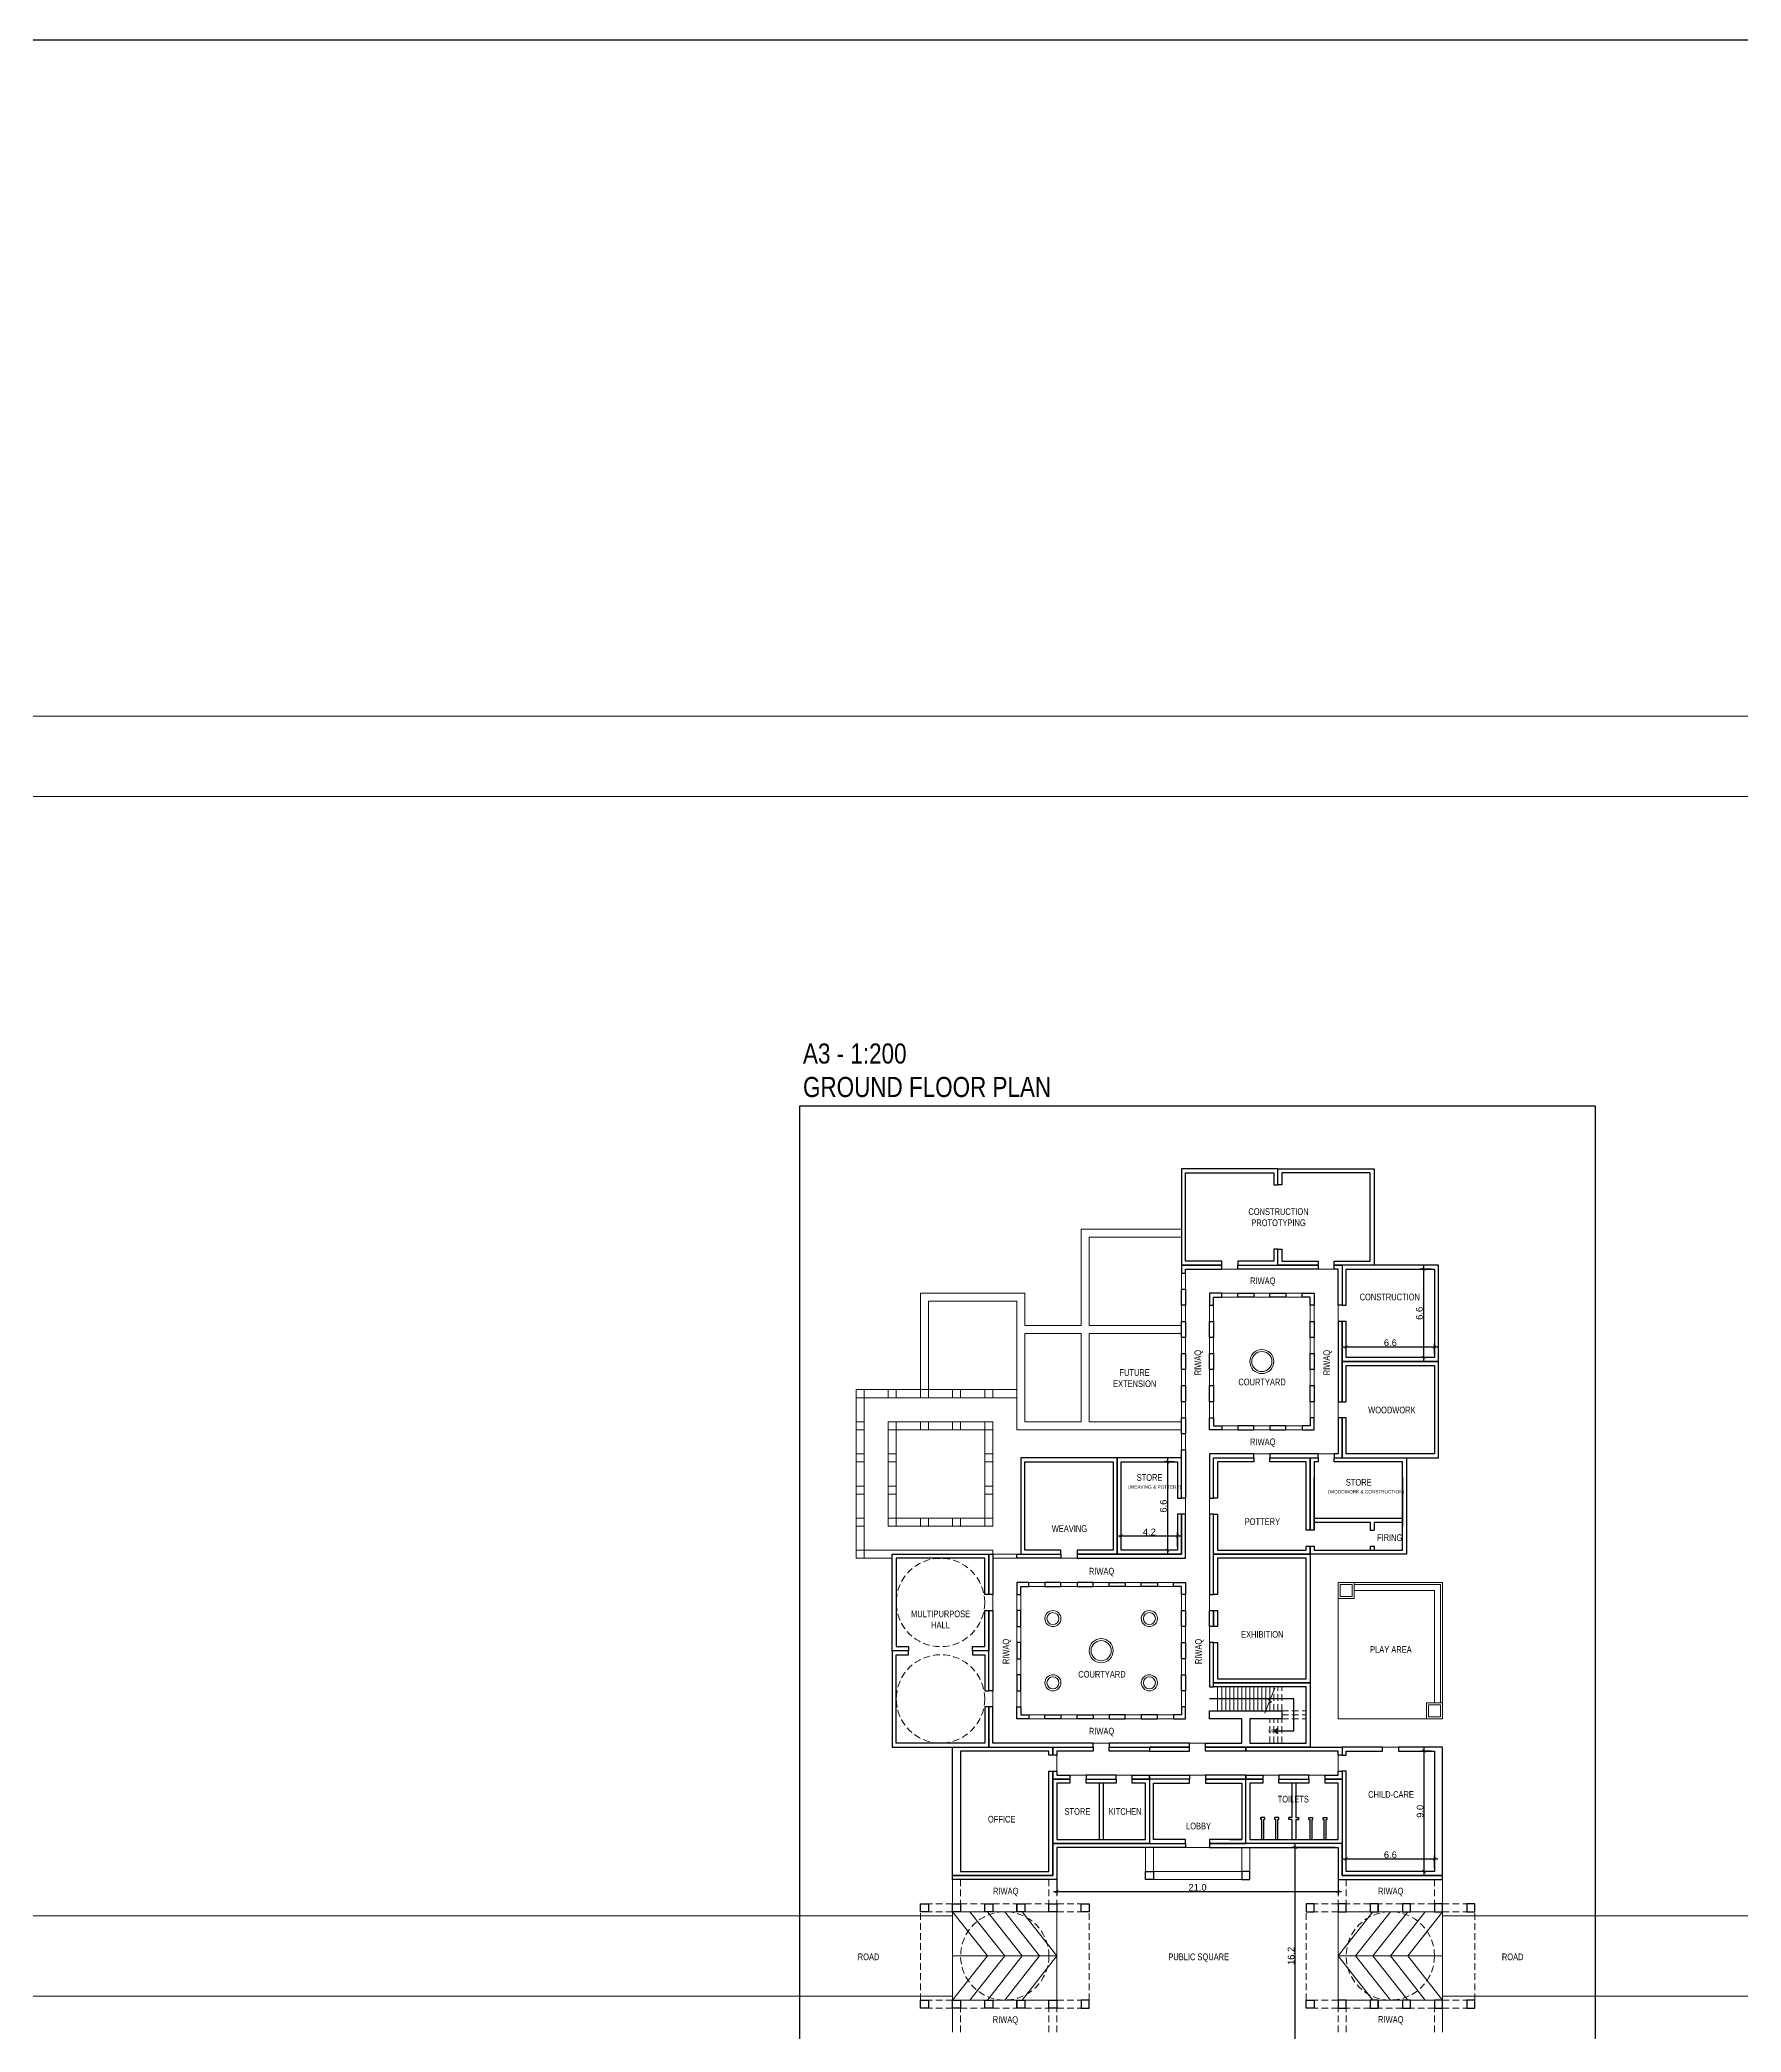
# Model space of a CAD drawing. Header units: millimetres. Extents: x 19 to 502, y 22 to 319.
# Drawn here: x 145.7 to 272.7, y 169.8 to 318.6 of the extents above; entities that cross this region are included whole.
import ezdxf

# ---------------------------------------------------------------- set-up
doc = ezdxf.new("R2010")
doc.units = ezdxf.units.MM
doc.linetypes.add('HIDDEN', pattern=[0.375, 0.25, -0.125])
for name, color, linetype, lineweight in [('Above', 31, 'Continuous', 15), ('Elevation 1', 41, 'Continuous', 15), ('Elevation 2', 45, 'Continuous', 9), ('Future expansion', 63, 'Continuous', 9), ('Road', 252, 'Continuous', 13), ('Wall', 42, 'Continuous', 30)]:
    doc.layers.add(name, color=color, linetype=linetype, lineweight=lineweight)
doc.layers.add('Dimension', color=133, linetype='Continuous')
doc.layers.add('Text', color=254, linetype='Continuous')
doc.styles.add('1', font='arial.ttf')
doc.styles.add('THAI', font='', dxfattribs={"width": 0.8})
doc.styles.get('THAI').set_extended_font_data('VNI-Avo')
doc.dimstyles.new('A3-100', dxfattribs={"dimtxt": 0.5, "dimasz": 0.25, "dimexe": 0.25, "dimexo": 0.25, "dimgap": 0.05, "dimtad": 1, "dimdec": 1, "dimzin": 0, "dimdsep": 46, "dimtxsty": '1', "dimblk": 'ARCHTICK', "dimcen": 0.1, "dimdle": 0.25, "dimclrd": 256, "dimclre": 256, "dimclrt": 256, "dimadec": 0, "dimazin": 0, "dimtfac": 1, "dimtdec": 1, "dimtofl": 0, "dimtmove": 0, "dimatfit": 3, "dimldrblk": 'ARCHTICK', "dimfxl": 1, "dimtfillclr": 256, "dimtolj": 1, "dimtzin": 0, "dimarcsym": 0})
doc.dimstyles.new('A3-200', dxfattribs={"dimtxt": 1, "dimasz": 0.5, "dimexe": 0.5, "dimexo": 0.5, "dimgap": 0.1, "dimtad": 2, "dimdec": 1, "dimzin": 0, "dimdsep": 46, "dimtxsty": '1', "dimblk": 'ARCHTICK', "dimcen": 0.1, "dimdle": 0.5, "dimclrd": 256, "dimclre": 256, "dimclrt": 256, "dimadec": 0, "dimazin": 0, "dimtfac": 1, "dimtdec": 1, "dimtofl": 0, "dimtmove": 0, "dimatfit": 3, "dimldrblk": 'ARCHTICK', "dimfxl": 1, "dimtfillclr": 256, "dimtolj": 1, "dimtzin": 0, "dimarcsym": 0})

# ---------------------------------------------------------------- blocks, each defined once
blk = doc.blocks.new('_ArchTick')
at = {"color": 0, "linetype": 'ByBlock', "const_width": 0.15}
blk.add_lwpolyline([(-0.5, -0.5), (0.5, 0.5)], dxfattribs=at)
blk = doc.blocks.new('*D49')
at = {"layer": 'Defpoints', "color": 0, "transparency": 16777216}
for p in [(249.82, 220.96), (243.22, 220.17), (249.82, 220.17)]:
    blk.add_point(p, dxfattribs=at)
at = {"layer": 'Dimension', "lineweight": -2, "transparency": 16777216}
for p, q in [((242.97, 220.96), (250.07, 220.96)), ((243.22, 220.42), (243.22, 221.21)), ((249.82, 220.42), (249.82, 221.21))]:
    blk.add_line(p, q, dxfattribs=at)
at = {"layer": 'Dimension', "lineweight": -2, "transparency": 16777216, "xscale": 0.25, "yscale": 0.25, "zscale": 0.25, "rotation": 180}
blk.add_blockref('_ArchTick', (243.22, 220.96), dxfattribs=at)
at = {"layer": 'Dimension', "lineweight": -2, "transparency": 16777216, "xscale": 0.25, "yscale": 0.25, "zscale": 0.25}
blk.add_blockref('_ArchTick', (249.82, 220.96), dxfattribs=at)
at = {"layer": 'Dimension', "transparency": 16777216, "insert": (246.52, 221.27), "char_height": 0.5, "attachment_point": 5, "style": '1'}
blk.add_mtext('\\A1;6.6', dxfattribs=at)
blk = doc.blocks.new('*D50')
at = {"layer": 'Defpoints', "color": 0, "transparency": 16777216}
for p in [(249.82, 226.77), (249, 220.17), (249.82, 220.17)]:
    blk.add_point(p, dxfattribs=at)
at = {"layer": 'Dimension', "lineweight": -2, "transparency": 16777216}
for p, q in [((249.57, 226.77), (248.75, 226.77)), ((249, 227.02), (249, 219.92)), ((249.57, 220.17), (248.75, 220.17))]:
    blk.add_line(p, q, dxfattribs=at)
at = {"layer": 'Dimension', "lineweight": -2, "transparency": 16777216, "xscale": 0.25, "yscale": 0.25, "zscale": 0.25}
for p, rotation in [((249, 226.77), 90), ((249, 220.17), 270)]:
    blk.add_blockref('_ArchTick', p, dxfattribs=dict(at, rotation=rotation))
at = {"layer": 'Dimension', "transparency": 16777216, "insert": (248.69, 223.47), "char_height": 0.5, "attachment_point": 5, "rotation": 90, "style": '1'}
blk.add_mtext('\\A1;6.6', dxfattribs=at)
blk = doc.blocks.new('*D156')
at = {"layer": 'Defpoints', "color": 0, "transparency": 16777216}
for p in [(243.22, 181.77), (249.82, 182.72), (249.82, 181.77)]:
    blk.add_point(p, dxfattribs=at)
at = {"layer": 'Dimension', "lineweight": -2, "transparency": 16777216}
for p, q in [((242.97, 182.72), (250.07, 182.72)), ((243.22, 182.02), (243.22, 182.97)), ((249.82, 182.02), (249.82, 182.97))]:
    blk.add_line(p, q, dxfattribs=at)
at = {"layer": 'Dimension', "lineweight": -2, "transparency": 16777216, "xscale": 0.25, "yscale": 0.25, "zscale": 0.25, "rotation": 180}
blk.add_blockref('_ArchTick', (243.22, 182.72), dxfattribs=at)
at = {"layer": 'Dimension', "lineweight": -2, "transparency": 16777216, "xscale": 0.25, "yscale": 0.25, "zscale": 0.25}
blk.add_blockref('_ArchTick', (249.82, 182.72), dxfattribs=at)
at = {"layer": 'Dimension', "transparency": 16777216, "insert": (246.52, 183.02), "char_height": 0.5, "attachment_point": 5, "style": '1'}
blk.add_mtext('\\A1;6.6', dxfattribs=at)
blk = doc.blocks.new('*D157')
at = {"layer": 'Defpoints', "color": 0, "transparency": 16777216}
for p in [(249.05, 190.77), (249.82, 190.77), (249.82, 181.77)]:
    blk.add_point(p, dxfattribs=at)
at = {"layer": 'Dimension', "lineweight": -2, "transparency": 16777216}
for p, q in [((249.57, 190.77), (248.8, 190.77)), ((249.05, 181.52), (249.05, 191.02)), ((249.57, 181.77), (248.8, 181.77))]:
    blk.add_line(p, q, dxfattribs=at)
at = {"layer": 'Dimension', "lineweight": -2, "transparency": 16777216, "xscale": 0.25, "yscale": 0.25, "zscale": 0.25}
for p, rotation in [((249.05, 190.77), 90), ((249.05, 181.77), 270)]:
    blk.add_blockref('_ArchTick', p, dxfattribs=dict(at, rotation=rotation))
at = {"layer": 'Dimension', "transparency": 16777216, "insert": (248.75, 186.27), "char_height": 0.5, "attachment_point": 5, "rotation": 90, "style": '1'}
blk.add_mtext('\\A1;9.0', dxfattribs=at)
blk = doc.blocks.new('*D158')
at = {"layer": 'Defpoints', "color": 0, "transparency": 16777216}
for p in [(230.62, 212.37), (229.87, 205.77), (230.62, 205.77)]:
    blk.add_point(p, dxfattribs=at)
at = {"layer": 'Dimension', "lineweight": -2, "transparency": 16777216}
for p, q in [((230.37, 212.37), (229.62, 212.37)), ((229.87, 212.62), (229.87, 205.52)), ((230.37, 205.77), (229.62, 205.77))]:
    blk.add_line(p, q, dxfattribs=at)
at = {"layer": 'Dimension', "lineweight": -2, "transparency": 16777216, "xscale": 0.25, "yscale": 0.25, "zscale": 0.25}
for p, rotation in [((229.87, 212.37), 90), ((229.87, 205.77), 270)]:
    blk.add_blockref('_ArchTick', p, dxfattribs=dict(at, rotation=rotation))
at = {"layer": 'Dimension', "transparency": 16777216, "insert": (229.57, 209.07), "char_height": 0.5, "attachment_point": 5, "rotation": 90, "style": '1'}
blk.add_mtext('\\A1;6.6', dxfattribs=at)
blk = doc.blocks.new('*D159')
at = {"layer": 'Defpoints', "color": 0, "transparency": 16777216}
for p in [(226.42, 205.77), (230.62, 206.84), (230.62, 205.77)]:
    blk.add_point(p, dxfattribs=at)
at = {"layer": 'Dimension', "lineweight": -2, "transparency": 16777216}
for p, q in [((226.42, 206.02), (226.42, 207.09)), ((230.62, 206.02), (230.62, 207.09)), ((226.17, 206.84), (230.87, 206.84))]:
    blk.add_line(p, q, dxfattribs=at)
at = {"layer": 'Dimension', "lineweight": -2, "transparency": 16777216, "xscale": 0.25, "yscale": 0.25, "zscale": 0.25, "rotation": 180}
blk.add_blockref('_ArchTick', (226.42, 206.84), dxfattribs=at)
at = {"layer": 'Dimension', "lineweight": -2, "transparency": 16777216, "xscale": 0.25, "yscale": 0.25, "zscale": 0.25}
blk.add_blockref('_ArchTick', (230.62, 206.84), dxfattribs=at)
at = {"layer": 'Dimension', "transparency": 16777216, "insert": (228.52, 207.14), "char_height": 0.5, "attachment_point": 5, "style": '1'}
blk.add_mtext('\\A1;4.2', dxfattribs=at)
blk = doc.blocks.new('*D161')
at = {"layer": 'Defpoints', "color": 0, "transparency": 16777216}
for p in [(239.41, 183.57), (242.62, 183.57), (242.62, 167.37)]:
    blk.add_point(p, dxfattribs=at)
at = {"layer": 'Dimension', "lineweight": -2, "transparency": 16777216}
for p, q in [((242.37, 183.57), (239.16, 183.57)), ((239.41, 167.12), (239.41, 183.82)), ((242.37, 167.37), (239.16, 167.37))]:
    blk.add_line(p, q, dxfattribs=at)
at = {"layer": 'Dimension', "lineweight": -2, "transparency": 16777216, "xscale": 0.25, "yscale": 0.25, "zscale": 0.25}
for p, rotation in [((239.41, 183.57), 90), ((239.41, 167.37), 270)]:
    blk.add_blockref('_ArchTick', p, dxfattribs=dict(at, rotation=rotation))
at = {"layer": 'Dimension', "transparency": 16777216, "insert": (239.11, 175.47), "char_height": 0.5, "attachment_point": 5, "rotation": 90, "style": '1'}
blk.add_mtext('\\A1;16.2', dxfattribs=at)
blk = doc.blocks.new('*D162')
at = {"layer": 'Defpoints', "color": 0, "transparency": 16777216}
for p in [(221.62, 183.57), (242.62, 183.57), (242.62, 180.29)]:
    blk.add_point(p, dxfattribs=at)
at = {"layer": 'Dimension', "lineweight": -2, "transparency": 16777216}
for p, q in [((221.62, 183.32), (221.62, 180.04)), ((242.62, 183.32), (242.62, 180.04)), ((221.37, 180.29), (242.87, 180.29))]:
    blk.add_line(p, q, dxfattribs=at)
at = {"layer": 'Dimension', "lineweight": -2, "transparency": 16777216, "xscale": 0.25, "yscale": 0.25, "zscale": 0.25, "rotation": 180}
blk.add_blockref('_ArchTick', (221.62, 180.29), dxfattribs=at)
at = {"layer": 'Dimension', "lineweight": -2, "transparency": 16777216, "xscale": 0.25, "yscale": 0.25, "zscale": 0.25}
blk.add_blockref('_ArchTick', (242.62, 180.29), dxfattribs=at)
at = {"layer": 'Dimension', "transparency": 16777216, "insert": (232.12, 180.59), "char_height": 0.5, "attachment_point": 5, "style": '1'}
blk.add_mtext('\\A1;21.0', dxfattribs=at)

msp = doc.modelspace()

# ---------------------------------------------------------------- linework, layer by layer
for points in [[(18.59, 318.6), (438.59, 318.6), (438.59, 21.6), (18.59, 21.6)], [(202.42, 154.98), (202.42, 238.98), (261.82, 238.98), (261.82, 154.98)]]:
    msp.add_lwpolyline(points, close=True)
at = {"layer": 'Above', "linetype": 'HIDDEN', "ltscale": 2}
for p, q in [((237.82, 193.77), (237.82, 195.57)), ((238.12, 193.77), (238.12, 195.57)), ((238.42, 193.77), (238.42, 195.57)), ((238.42, 193.77), (240.22, 193.77)), ((237.52, 191.37), (237.52, 193.17)), ((237.82, 191.37), (237.82, 193.17)), ((238.12, 191.37), (238.12, 193.17)), ((238.42, 193.47), (240.22, 193.47)), ((238.42, 191.37), (238.42, 193.17)), ((238.42, 193.17), (240.22, 193.17)), ((214.42, 181.17), (214.42, 179.37)), ((221.02, 181.17), (221.02, 179.37)), ((221.62, 181.17), (221.62, 179.37)), ((242.62, 181.17), (242.62, 179.37)), ((243.22, 181.17), (243.22, 179.37)), ((249.82, 181.17), (249.82, 179.37)), ((211.42, 172.17), (211.42, 178.77)), ((213.82, 179.37), (212.02, 179.37)), ((213.82, 178.77), (212.02, 178.77)), ((214.42, 179.37), (216.22, 179.37)), ((216.82, 179.37), (218.62, 179.37)), ((219.22, 179.37), (221.02, 179.37)), ((221.62, 179.37), (223.42, 179.37)), ((221.62, 178.77), (223.42, 178.77)), ((224.02, 172.17), (224.02, 178.77)), ((240.22, 172.17), (240.22, 178.77)), ((242.62, 179.37), (240.82, 179.37)), ((242.62, 178.77), (240.82, 178.77)), ((245.02, 179.37), (243.22, 179.37)), ((247.42, 179.37), (245.62, 179.37)), ((249.82, 179.37), (248.02, 179.37)), ((250.42, 179.37), (252.22, 179.37)), ((250.42, 178.77), (252.22, 178.77)), ((252.82, 172.17), (252.82, 178.77)), ((213.82, 172.17), (212.02, 172.17)), ((213.82, 171.57), (212.02, 171.57)), ((214.42, 171.57), (216.22, 171.57)), ((214.42, 169.77), (214.42, 171.57)), ((216.82, 171.57), (218.62, 171.57)), ((219.22, 171.57), (221.02, 171.57)), ((221.02, 169.77), (221.02, 171.57)), ((221.62, 172.17), (223.42, 172.17)), ((221.62, 171.57), (223.42, 171.57)), ((221.62, 169.77), (221.62, 171.57)), ((242.62, 172.17), (240.82, 172.17)), ((242.62, 171.57), (240.82, 171.57)), ((242.62, 169.77), (242.62, 171.57)), ((245.02, 171.57), (243.22, 171.57)), ((243.22, 169.77), (243.22, 171.57)), ((247.42, 171.57), (245.62, 171.57)), ((249.82, 171.57), (248.02, 171.57)), ((249.82, 169.77), (249.82, 171.57)), ((250.42, 172.17), (252.22, 172.17)), ((250.42, 171.57), (252.22, 171.57))]:
    msp.add_line(p, q, dxfattribs=at)
for centre in [(212.92, 201.87), (212.92, 194.67), (217.72, 175.47), (246.52, 175.47)]:
    msp.add_circle(centre, 3.3, dxfattribs=at)
at = {"layer": 'Elevation 1'}
for p, q in [((230.92, 213.27), (230.92, 226.47)), ((231.22, 213.27), (231.22, 226.47)), ((233.92, 226.77), (235.12, 226.77)), ((241.12, 226.77), (242.32, 226.77)), ((242.62, 222.87), (242.62, 224.07)), ((242.62, 215.67), (242.62, 216.87)), ((236.32, 212.97), (237.52, 212.97)), ((241.12, 212.97), (242.32, 212.97)), ((231.22, 208.47), (231.22, 209.67)), ((233.02, 209.67), (233.02, 208.47)), ((218.62, 205.47), (216.82, 205.47)), ((218.62, 205.17), (216.82, 205.17)), ((221.92, 205.17), (223.12, 205.17)), ((216.82, 202.47), (216.82, 201.27)), ((233.02, 202.47), (233.02, 201.27)), ((250.42, 203.37), (243.82, 203.37)), ((243.82, 203.37), (243.82, 202.77)), ((250.27, 203.22), (243.82, 203.22)), ((249.82, 202.77), (243.82, 202.77)), ((249.82, 202.77), (249.82, 194.37)), ((250.27, 203.22), (250.27, 194.37)), ((250.42, 203.37), (250.42, 194.37)), ((233.02, 198.87), (233.02, 200.07)), ((216.82, 195.27), (216.82, 194.07)), ((233.62, 193.77), (233.62, 195.57)), ((233.92, 193.77), (233.92, 195.57)), ((234.22, 193.77), (234.22, 195.57)), ((234.52, 193.77), (234.52, 195.57)), ((234.82, 193.77), (234.82, 195.57)), ((235.12, 193.77), (235.12, 195.57)), ((235.42, 193.77), (235.42, 195.57)), ((235.72, 193.77), (235.72, 195.57)), ((236.02, 193.77), (236.02, 195.57)), ((236.32, 193.77), (236.32, 195.57)), ((236.62, 193.77), (236.62, 195.57)), ((236.92, 193.77), (236.92, 195.57)), ((237.22, 193.77), (237.22, 195.57)), ((237.52, 193.77), (237.52, 195.57)), ((249.82, 194.37), (250.42, 194.37)), ((224.32, 191.37), (225.52, 191.37)), ((231.52, 191.37), (232.72, 191.37)), ((245.92, 191.07), (247.12, 191.07)), ((221.62, 189.27), (221.62, 190.47)), ((242.62, 189.27), (242.62, 190.47)), ((222.59, 188.97), (223.79, 188.97)), ((226.04, 188.97), (227.24, 188.97)), ((231.52, 188.97), (232.72, 188.97)), ((236.99, 188.97), (238.19, 188.97)), ((240.44, 188.97), (241.64, 188.97)), ((228.22, 181.77), (228.22, 183.57)), ((228.82, 181.77), (228.82, 183.57)), ((231.22, 183.57), (233.02, 183.57)), ((235.42, 181.77), (235.42, 183.57)), ((236.02, 181.77), (236.02, 183.57)), ((228.82, 181.77), (235.42, 181.77)), ((213.82, 181.17), (213.82, 179.37)), ((228.82, 181.17), (235.42, 181.17)), ((250.42, 181.17), (250.42, 179.37)), ((214.42, 178.77), (216.22, 178.77)), ((216.82, 178.77), (218.62, 178.77)), ((219.22, 178.77), (221.02, 178.77)), ((221.62, 178.77), (221.62, 172.17)), ((242.62, 178.77), (242.62, 172.17)), ((245.02, 178.77), (243.22, 178.77)), ((247.42, 178.77), (245.62, 178.77)), ((249.82, 178.77), (248.02, 178.77)), ((213.82, 169.77), (213.82, 171.57)), ((214.42, 172.17), (216.22, 172.17)), ((216.82, 172.17), (218.62, 172.17)), ((219.22, 172.17), (221.02, 172.17)), ((245.02, 172.17), (243.22, 172.17)), ((247.42, 172.17), (245.62, 172.17)), ((249.82, 172.17), (248.02, 172.17)), ((250.42, 169.77), (250.42, 171.57))]:
    msp.add_line(p, q, dxfattribs=at)
for points in [[(233.02, 224.97), (240.82, 224.97), (240.82, 214.77), (233.02, 214.77)], [(233.32, 224.67), (240.52, 224.67), (240.52, 215.07), (233.32, 215.07)], [(231.22, 203.37), (218.62, 203.37), (218.62, 193.17), (231.22, 193.17)], [(230.92, 203.07), (218.92, 203.07), (218.92, 193.47), (230.92, 193.47)]]:
    msp.add_lwpolyline(points, close=True, dxfattribs=at)
at = {"layer": 'Elevation 1', "linetype": 'Continuous'}
msp.add_lwpolyline([(237.14, 193.59), (237.48, 194.43), (237.63, 194.43), (237.41, 194.62), (237.55, 194.62), (237.89, 195.46)], dxfattribs=at)
at = {"layer": 'Elevation 2'}
for p, q in [((242.62, 193.17), (242.62, 203.37)), ((242.62, 203.37), (243.82, 203.37)), ((242.77, 203.22), (243.67, 203.22)), ((242.77, 203.22), (242.77, 202.32)), ((243.67, 203.22), (243.67, 202.32)), ((243.82, 202.17), (243.82, 202.77)), ((243.82, 202.17), (242.62, 202.17)), ((242.77, 202.32), (243.67, 202.32)), ((249.22, 194.37), (249.82, 194.37)), ((249.22, 194.37), (249.22, 193.17)), ((249.37, 194.22), (250.27, 194.22)), ((249.37, 194.22), (249.37, 193.32)), ((250.27, 194.22), (250.27, 193.32)), ((250.42, 194.37), (250.42, 193.17)), ((242.62, 193.17), (250.42, 193.17)), ((249.37, 193.32), (250.27, 193.32))]:
    msp.add_line(p, q, dxfattribs=at)
for centre, radius in [((236.92, 219.87), 0.9), ((236.92, 219.87), 0.75), ((221.32, 200.67), 0.6), ((221.32, 200.67), 0.45), ((228.52, 200.67), 0.6), ((228.52, 200.67), 0.45), ((224.92, 198.27), 0.9), ((224.92, 198.27), 0.75), ((221.32, 195.87), 0.6), ((228.52, 195.87), 0.6), ((221.32, 195.87), 0.45), ((228.52, 195.87), 0.45)]:
    msp.add_circle(centre, radius, dxfattribs=at)
at = {"layer": 'Future expansion'}
for p, q in [((223.42, 229.77), (223.42, 222.57)), ((223.42, 229.77), (230.92, 229.77)), ((224.02, 229.17), (230.92, 229.17)), ((224.02, 229.17), (224.02, 222.57)), ((219.22, 224.97), (211.42, 224.97)), ((211.42, 224.97), (211.42, 217.77)), ((219.22, 222.57), (219.22, 224.97)), ((218.62, 224.37), (212.02, 224.37)), ((212.02, 224.37), (212.02, 217.77)), ((218.62, 214.77), (218.62, 224.37)), ((219.22, 222.57), (223.42, 222.57)), ((223.42, 221.97), (219.22, 221.97)), ((219.22, 215.37), (219.22, 221.97)), ((223.42, 221.97), (223.42, 215.37)), ((224.02, 222.57), (230.92, 222.57)), ((224.02, 221.97), (230.92, 221.97)), ((224.02, 221.97), (224.02, 215.37)), ((206.62, 217.77), (218.62, 217.77)), ((206.62, 205.17), (206.62, 217.77)), ((207.22, 217.17), (218.62, 217.17)), ((207.22, 205.77), (207.22, 217.17)), ((209.02, 215.37), (216.82, 215.37)), ((209.02, 207.57), (209.02, 215.37)), ((209.62, 214.77), (216.22, 214.77)), ((209.62, 208.17), (209.62, 214.77)), ((216.22, 208.17), (216.22, 214.77)), ((216.82, 207.57), (216.82, 215.37)), ((218.62, 214.77), (230.92, 214.77)), ((223.42, 215.37), (219.22, 215.37)), ((224.02, 215.37), (230.92, 215.37)), ((209.02, 207.57), (216.82, 207.57)), ((209.62, 208.17), (216.22, 208.17)), ((207.22, 205.77), (216.82, 205.77)), ((216.82, 205.47), (216.82, 205.77)), ((206.62, 205.17), (209.32, 205.17))]:
    msp.add_line(p, q, dxfattribs=at)
for points in [[(207.22, 217.77), (206.62, 217.77), (206.62, 217.17), (207.22, 217.17)], [(209.62, 217.77), (209.02, 217.77), (209.02, 217.17), (209.62, 217.17)], [(211.42, 217.77), (212.02, 217.77), (212.02, 217.17), (211.42, 217.17)], [(214.42, 217.77), (213.82, 217.77), (213.82, 217.17), (214.42, 217.17)], [(216.82, 217.77), (216.22, 217.77), (216.22, 217.17), (216.82, 217.17)], [(207.22, 215.37), (206.62, 215.37), (206.62, 214.77), (207.22, 214.77)], [(209.62, 215.37), (209.02, 215.37), (209.02, 214.77), (209.62, 214.77)], [(212.02, 215.37), (211.42, 215.37), (211.42, 214.77), (212.02, 214.77)], [(214.42, 215.37), (213.82, 215.37), (213.82, 214.77), (214.42, 214.77)], [(216.82, 215.37), (216.22, 215.37), (216.22, 214.77), (216.82, 214.77)], [(207.22, 212.97), (206.62, 212.97), (206.62, 212.37), (207.22, 212.37)], [(209.62, 212.97), (209.02, 212.97), (209.02, 212.37), (209.62, 212.37)], [(216.82, 212.97), (216.22, 212.97), (216.22, 212.37), (216.82, 212.37)], [(207.22, 210.57), (206.62, 210.57), (206.62, 209.97), (207.22, 209.97)], [(209.62, 210.57), (209.02, 210.57), (209.02, 209.97), (209.62, 209.97)], [(216.82, 210.57), (216.22, 210.57), (216.22, 209.97), (216.82, 209.97)], [(206.62, 208.17), (207.22, 208.17), (207.22, 207.57), (206.62, 207.57)], [(209.02, 208.17), (209.62, 208.17), (209.62, 207.57), (209.02, 207.57)], [(211.42, 208.17), (212.02, 208.17), (212.02, 207.57), (211.42, 207.57)], [(214.42, 208.17), (213.82, 208.17), (213.82, 207.57), (214.42, 207.57)], [(216.82, 208.17), (216.22, 208.17), (216.22, 207.57), (216.82, 207.57)], [(206.62, 205.77), (207.22, 205.77), (207.22, 205.17), (206.62, 205.17)]]:
    msp.add_lwpolyline(points, close=True, dxfattribs=at)
at = {"layer": 'Road'}
for p, q in [((18.59, 268.09), (438.59, 268.09)), ((18.59, 262.09), (438.59, 262.09)), ((213.82, 172.17), (213.82, 178.77)), ((250.42, 172.17), (250.42, 178.77)), ((18.59, 178.47), (213.82, 178.47)), ((250.42, 178.47), (438.59, 178.47)), ((213.82, 175.47), (221.62, 175.47)), ((250.42, 175.47), (242.62, 175.47)), ((18.59, 172.47), (213.82, 172.47)), ((250.42, 172.47), (438.59, 172.47))]:
    msp.add_line(p, q, dxfattribs=at)
for points in [[(213.82, 178.77), (216.42, 175.47), (213.82, 172.17)], [(215.12, 178.77), (217.72, 175.47), (215.12, 172.17)], [(216.42, 178.77), (219.02, 175.47), (216.42, 172.17)], [(217.72, 178.77), (220.32, 175.47), (217.72, 172.17)], [(219.02, 178.77), (221.62, 175.47), (219.02, 172.17)], [(245.22, 178.77), (242.62, 175.47), (245.22, 172.17)], [(246.52, 178.77), (243.92, 175.47), (246.52, 172.17)], [(247.82, 178.77), (245.22, 175.47), (247.82, 172.17)], [(249.12, 178.77), (246.52, 175.47), (249.12, 172.17)], [(250.42, 178.77), (247.82, 175.47), (250.42, 172.17)]]:
    msp.add_lwpolyline(points, dxfattribs=at)
at = {"layer": 'Wall'}
for p, q in [((240.82, 207.27), (240.82, 211.17)), ((247.42, 211.17), (247.42, 207.57)), ((240.82, 208.17), (247.42, 208.17)), ((240.82, 207.87), (245.02, 207.87)), ((245.02, 207.87), (245.02, 207.27)), ((245.02, 207.27), (245.32, 207.27)), ((245.32, 207.87), (245.32, 207.27)), ((245.32, 207.87), (247.42, 207.87)), ((245.02, 206.07), (245.32, 206.07)), ((245.02, 206.07), (245.02, 205.77)), ((245.32, 206.07), (245.32, 205.77)), ((243.22, 190.77), (245.92, 190.77)), ((247.12, 190.77), (249.82, 190.77)), ((224.77, 188.37), (224.77, 184.17)), ((225.07, 188.37), (225.07, 184.17)), ((239.17, 188.37), (239.17, 185.82)), ((239.47, 188.37), (239.47, 185.82)), ((243.22, 184.77), (243.22, 188.97)), ((237.14, 185.82), (236.84, 185.82)), ((236.84, 185.67), (236.84, 185.82)), ((236.92, 185.67), (236.84, 185.67)), ((236.92, 184.17), (236.92, 185.67)), ((237.07, 184.17), (237.07, 185.67)), ((237.14, 185.67), (237.07, 185.67)), ((237.14, 185.67), (237.14, 185.82)), ((238.19, 185.82), (237.89, 185.82)), ((237.89, 185.67), (237.89, 185.82)), ((237.97, 185.67), (237.89, 185.67)), ((237.97, 184.17), (237.97, 185.67)), ((238.19, 185.67), (238.12, 185.67)), ((238.12, 184.17), (238.12, 185.67)), ((238.19, 185.67), (238.19, 185.82)), ((239.17, 185.82), (238.94, 185.82)), ((238.94, 185.67), (238.94, 185.82)), ((239.17, 185.67), (238.94, 185.67)), ((239.17, 185.67), (239.17, 184.17)), ((239.47, 185.82), (239.69, 185.82)), ((239.47, 185.67), (239.69, 185.67)), ((239.47, 185.67), (239.47, 184.17)), ((239.69, 185.67), (239.69, 185.82)), ((240.44, 185.82), (240.74, 185.82)), ((240.44, 185.67), (240.44, 185.82)), ((240.44, 185.67), (240.52, 185.67)), ((240.52, 184.17), (240.52, 185.67)), ((240.67, 185.67), (240.74, 185.67)), ((240.67, 184.17), (240.67, 185.67)), ((240.74, 185.67), (240.74, 185.82)), ((241.49, 185.82), (241.79, 185.82)), ((241.49, 185.67), (241.49, 185.82)), ((241.49, 185.67), (241.57, 185.67)), ((241.57, 184.17), (241.57, 185.67)), ((241.72, 184.17), (241.72, 185.67)), ((241.72, 185.67), (241.79, 185.67)), ((241.79, 185.67), (241.79, 185.82)), ((229.72, 184.17), (228.82, 184.17)), ((234.52, 184.17), (235.42, 184.17)), ((218.62, 179.37), (218.62, 178.77)), ((245.62, 179.37), (245.62, 178.77)), ((218.62, 172.17), (218.62, 171.57)), ((245.62, 172.17), (245.62, 171.57))]:
    msp.add_line(p, q, dxfattribs=at)
for points in [[(238.12, 233.07), (238.12, 234.27), (230.92, 234.27), (230.92, 227.07), (233.92, 227.07), (233.92, 227.37), (231.22, 227.37), (231.22, 233.97), (237.82, 233.97), (237.82, 233.07), (238.12, 233.07)], [(238.12, 233.07), (238.12, 234.27), (245.32, 234.27), (245.32, 227.07), (242.32, 227.07), (242.32, 227.37), (245.02, 227.37), (245.02, 233.97), (238.42, 233.97), (238.42, 233.07), (238.12, 233.07)], [(238.12, 228.27), (237.82, 228.27), (237.82, 227.37), (235.12, 227.37), (235.12, 227.07), (238.12, 227.07), (238.12, 228.27)], [(238.12, 228.27), (238.42, 228.27), (238.42, 227.37), (241.12, 227.37), (241.12, 227.07), (238.12, 227.07), (238.12, 228.27)], [(230.92, 226.47), (231.22, 226.47), (231.22, 226.77), (233.92, 226.77), (233.92, 227.07), (230.92, 227.07), (230.92, 226.47)], [(241.12, 227.07), (241.12, 226.77), (235.12, 226.77), (235.12, 227.07), (241.12, 227.07)], [(242.92, 224.07), (242.62, 224.07), (242.62, 226.77), (242.32, 226.77), (242.32, 227.07), (242.92, 227.07), (242.92, 224.07)], [(242.32, 212.67), (242.92, 212.67), (242.92, 215.67), (242.62, 215.67), (242.62, 212.97), (242.32, 212.97), (242.32, 212.67)], [(230.92, 213.27), (231.22, 213.27), (231.22, 209.67), (230.92, 209.67), (230.92, 212.67), (230.92, 212.67), (230.92, 213.27)], [(236.32, 212.67), (236.32, 212.97), (233.02, 212.97), (233.02, 209.67), (233.32, 209.67), (233.32, 212.67), (236.32, 212.67)], [(230.92, 209.67), (230.92, 212.67), (226.12, 212.67), (226.12, 205.47), (230.92, 205.47), (230.92, 208.47), (230.62, 208.47), (230.62, 205.77), (226.42, 205.77), (226.42, 212.37), (230.62, 212.37), (230.62, 209.67), (230.92, 209.67)], [(236.32, 212.37), (233.62, 212.37), (233.62, 209.67), (233.32, 209.67), (233.32, 212.67), (236.32, 212.67), (236.32, 212.37)], [(240.22, 207.27), (240.22, 212.37), (237.52, 212.37), (237.52, 212.67), (240.52, 212.67), (240.52, 207.27), (240.22, 207.27)], [(242.32, 212.67), (247.72, 212.67), (247.72, 205.47), (240.52, 205.47), (240.52, 206.07), (240.82, 206.07), (240.82, 205.77), (247.42, 205.77), (247.42, 212.37), (242.32, 212.37), (242.32, 212.67)], [(240.52, 207.27), (240.52, 212.67), (241.12, 212.67), (241.12, 212.37), (240.82, 212.37), (240.82, 207.27), (240.52, 207.27)], [(223.12, 205.47), (223.12, 205.17), (231.22, 205.17), (231.22, 208.47), (230.92, 208.47), (230.92, 205.47), (223.12, 205.47)], [(240.52, 206.07), (240.52, 205.47), (233.32, 205.47), (233.32, 208.47), (233.62, 208.47), (233.62, 205.77), (240.22, 205.77), (240.22, 206.07), (240.52, 206.07)], [(210.52, 198.27), (209.32, 198.27), (209.32, 205.47), (216.52, 205.47), (216.52, 202.47), (216.22, 202.47), (216.22, 205.17), (209.62, 205.17), (209.62, 198.57), (210.52, 198.57), (210.52, 198.27)], [(216.82, 205.47), (216.82, 205.17), (216.82, 205.17), (216.82, 202.47), (216.52, 202.47), (216.52, 205.47), (216.82, 205.47)], [(218.62, 205.47), (218.92, 205.47), (218.92, 205.47), (221.92, 205.47), (221.92, 205.17), (218.62, 205.17), (218.62, 205.47)], [(215.32, 198.27), (215.32, 198.57), (216.22, 198.57), (216.22, 201.27), (216.52, 201.27), (216.52, 198.27), (215.32, 198.27)], [(216.52, 201.27), (216.82, 201.27), (216.82, 195.27), (216.52, 195.27), (216.52, 201.27)], [(210.52, 198.27), (209.32, 198.27), (209.32, 191.07), (216.52, 191.07), (216.52, 194.07), (216.22, 194.07), (216.22, 191.37), (209.62, 191.37), (209.62, 197.97), (210.52, 197.97), (210.52, 198.27)], [(215.32, 198.27), (215.32, 197.97), (216.22, 197.97), (216.22, 195.27), (216.52, 195.27), (216.52, 198.27), (215.32, 198.27)], [(238.42, 193.17), (236.02, 193.17), (236.02, 191.37), (240.22, 191.37), (240.22, 195.57), (233.32, 195.57), (233.32, 195.87), (240.52, 195.87), (240.52, 191.07), (232.72, 191.07), (232.72, 191.37), (235.42, 191.37), (235.42, 193.17), (233.02, 193.17), (233.02, 193.77), (238.42, 193.77), (238.42, 193.17)], [(224.32, 191.07), (224.32, 191.37), (216.82, 191.37), (216.82, 194.07), (216.52, 194.07), (216.52, 191.07), (224.32, 191.07)], [(221.62, 190.47), (221.32, 190.47), (221.32, 191.07), (224.32, 191.07), (224.32, 190.77), (221.62, 190.77), (221.62, 190.47)], [(228.22, 190.77), (228.22, 190.77), (225.52, 190.77), (225.52, 191.07), (228.52, 191.07), (228.52, 190.77), (228.22, 190.77)], [(228.52, 190.77), (228.82, 190.77), (228.82, 190.77), (231.52, 190.77), (231.52, 191.07), (228.52, 191.07), (228.52, 190.77)], [(235.72, 190.77), (235.42, 190.77), (235.42, 190.77), (232.72, 190.77), (232.72, 191.07), (235.72, 191.07), (235.72, 190.77)], [(242.62, 190.47), (242.62, 190.77), (236.02, 190.77), (236.02, 190.77), (235.72, 190.77), (235.72, 191.07), (242.92, 191.07), (242.92, 190.47), (242.62, 190.47)], [(245.92, 191.07), (242.92, 191.07), (242.92, 190.47), (243.22, 190.47), (243.22, 190.77), (245.92, 190.77), (245.92, 191.07)], [(241.64, 188.97), (242.62, 188.97), (242.62, 189.27), (242.92, 189.27), (242.92, 188.67), (241.64, 188.67), (241.64, 188.97)], [(228.52, 188.97), (228.52, 188.67), (227.24, 188.67), (227.24, 188.97), (228.22, 188.97), (228.22, 188.97), (228.52, 188.97)], [(228.52, 188.97), (228.82, 188.97), (228.82, 188.97), (231.52, 188.97), (231.52, 188.67), (228.52, 188.67), (228.52, 188.97)], [(231.52, 188.67), (228.52, 188.67), (228.52, 183.87), (231.22, 183.87), (231.22, 184.17), (228.82, 184.17), (228.82, 188.37), (231.52, 188.37), (231.52, 188.67)], [(235.72, 188.97), (235.72, 188.67), (232.72, 188.67)], [(235.72, 188.97), (235.42, 188.97), (235.42, 188.97), (232.72, 188.97), (232.72, 188.67), (235.72, 188.67), (235.72, 188.97)], [(232.72, 188.67), (232.72, 188.37), (235.42, 188.37), (235.42, 184.17), (233.02, 184.17), (233.02, 183.87), (235.72, 183.87), (235.72, 188.67), (232.72, 188.67)], [(231.22, 183.87), (231.22, 183.57), (221.62, 183.57), (221.62, 181.17), (213.82, 181.17), (213.82, 181.47), (221.32, 181.47), (221.32, 183.87), (231.22, 183.87)], [(233.02, 183.87), (233.02, 183.57), (242.62, 183.57), (242.62, 181.17), (250.42, 181.17), (250.42, 181.47), (242.92, 181.47), (242.92, 183.87), (233.02, 183.87)]]:
    msp.add_lwpolyline(points, dxfattribs=at)
for points in [[(242.92, 222.87), (242.92, 219.87), (250.12, 219.87), (250.12, 227.07), (242.92, 227.07), (242.92, 224.07), (243.22, 224.07), (243.22, 226.77), (249.82, 226.77), (249.82, 220.17), (243.22, 220.17), (243.22, 222.87)], [(230.92, 225.27), (231.22, 225.27), (231.22, 224.07), (230.92, 224.07)], [(233.02, 224.97), (233.02, 224.07), (233.32, 224.07), (233.32, 224.67), (233.92, 224.67), (233.92, 224.97)], [(235.12, 224.97), (236.32, 224.97), (236.32, 224.67), (235.12, 224.67)], [(237.52, 224.97), (238.72, 224.97), (238.72, 224.67), (237.52, 224.67)], [(240.82, 224.97), (240.82, 224.07), (240.52, 224.07), (240.52, 224.67), (239.92, 224.67), (239.92, 224.97)], [(230.92, 222.87), (231.22, 222.87), (231.22, 221.67), (230.92, 221.67)], [(233.02, 222.87), (233.32, 222.87), (233.32, 221.67), (233.02, 221.67)], [(240.52, 222.87), (240.82, 222.87), (240.82, 221.67), (240.52, 221.67)], [(242.92, 222.87), (242.62, 222.87), (242.62, 216.87), (242.92, 216.87)], [(230.92, 220.47), (231.22, 220.47), (231.22, 219.27), (230.92, 219.27)], [(233.02, 220.47), (233.32, 220.47), (233.32, 219.27), (233.02, 219.27)], [(240.52, 220.47), (240.82, 220.47), (240.82, 219.27), (240.52, 219.27)], [(242.92, 215.67), (242.92, 212.67), (250.12, 212.67), (250.12, 219.87), (242.92, 219.87), (242.92, 216.87), (243.22, 216.87), (243.22, 219.57), (249.82, 219.57), (249.82, 212.97), (243.22, 212.97), (243.22, 215.67)], [(230.92, 218.07), (231.22, 218.07), (231.22, 216.87), (230.92, 216.87)], [(233.02, 218.07), (233.32, 218.07), (233.32, 216.87), (233.02, 216.87)], [(240.52, 218.07), (240.82, 218.07), (240.82, 216.87), (240.52, 216.87)], [(230.92, 215.67), (231.22, 215.67), (231.22, 214.47), (230.92, 214.47)], [(233.02, 214.77), (233.02, 215.67), (233.32, 215.67), (233.32, 215.07), (233.92, 215.07), (233.92, 214.77)], [(235.12, 214.77), (236.32, 214.77), (236.32, 215.07), (235.12, 215.07)], [(237.52, 214.77), (238.72, 214.77), (238.72, 215.07), (237.52, 215.07)], [(240.82, 214.77), (240.82, 215.67), (240.52, 215.67), (240.52, 215.07), (239.92, 215.07), (239.92, 214.77)], [(237.52, 212.67), (241.12, 212.67), (241.12, 212.97), (237.52, 212.97)], [(223.12, 205.47), (226.12, 205.47), (226.12, 212.67), (218.92, 212.67), (218.92, 205.47), (221.92, 205.47), (221.92, 205.77), (219.22, 205.77), (219.22, 212.37), (225.82, 212.37), (225.82, 205.77), (223.12, 205.77)], [(233.32, 208.47), (233.02, 208.47), (233.02, 202.47), (233.32, 202.47)], [(233.62, 198.87), (233.62, 196.17), (240.22, 196.17), (240.22, 205.17), (233.62, 205.17), (233.62, 202.47), (233.32, 202.47), (233.32, 205.47), (240.52, 205.47), (240.52, 195.87), (233.32, 195.87), (233.32, 198.87)], [(218.62, 203.37), (218.62, 202.47), (218.92, 202.47), (218.92, 203.07), (219.52, 203.07), (219.52, 203.37)], [(221.92, 203.37), (220.72, 203.37), (220.72, 203.07), (221.92, 203.07)], [(224.32, 203.37), (223.12, 203.37), (223.12, 203.07), (224.32, 203.07)], [(225.52, 203.37), (226.72, 203.37), (226.72, 203.07), (225.52, 203.07)], [(227.92, 203.37), (229.12, 203.37), (229.12, 203.07), (227.92, 203.07)], [(231.22, 203.37), (231.22, 202.47), (230.92, 202.47), (230.92, 203.07), (230.32, 203.07), (230.32, 203.37)], [(218.92, 201.27), (218.62, 201.27), (218.62, 200.07), (218.92, 200.07)], [(230.92, 201.27), (231.22, 201.27), (231.22, 200.07), (230.92, 200.07)], [(233.02, 200.07), (233.02, 201.27), (233.32, 201.27), (233.32, 200.07)], [(233.32, 200.07), (233.32, 201.27), (233.62, 201.27), (233.62, 200.07)], [(218.92, 198.87), (218.62, 198.87), (218.62, 197.67), (218.92, 197.67)], [(230.92, 198.87), (231.22, 198.87), (231.22, 197.67), (230.92, 197.67)], [(233.32, 198.87), (233.02, 198.87), (233.02, 195.57), (233.32, 195.57)], [(218.92, 196.47), (218.62, 196.47), (218.62, 195.27), (218.92, 195.27)], [(230.92, 196.47), (231.22, 196.47), (231.22, 195.27), (230.92, 195.27)], [(218.62, 193.17), (218.62, 194.07), (218.92, 194.07), (218.92, 193.47), (219.52, 193.47), (219.52, 193.17)], [(231.22, 193.17), (231.22, 194.07), (230.92, 194.07), (230.92, 193.47), (230.32, 193.47), (230.32, 193.17)], [(221.92, 193.17), (220.72, 193.17), (220.72, 193.47), (221.92, 193.47)], [(224.32, 193.17), (223.12, 193.17), (223.12, 193.47), (224.32, 193.47)], [(225.52, 193.17), (226.72, 193.17), (226.72, 193.47), (225.52, 193.47)], [(227.92, 193.17), (229.12, 193.17), (229.12, 193.47), (227.92, 193.47)], [(221.32, 189.27), (221.32, 181.47), (213.82, 181.47), (213.82, 191.07), (221.32, 191.07), (221.32, 190.47), (221.02, 190.47), (221.02, 190.77), (214.42, 190.77), (214.42, 181.77), (221.02, 181.77), (221.02, 189.27)], [(231.52, 191.37), (225.52, 191.37), (225.52, 191.07), (231.52, 191.07)], [(247.12, 190.77), (249.82, 190.77), (249.82, 181.77), (243.22, 181.77), (243.22, 189.27), (242.92, 189.27), (242.92, 181.47), (250.42, 181.47), (250.42, 191.07), (247.12, 191.07)], [(221.62, 189.27), (221.62, 188.97), (222.59, 188.97), (222.59, 188.67), (221.32, 188.67), (221.32, 189.27)], [(227.24, 188.37), (227.24, 188.67), (228.52, 188.67), (228.52, 183.87), (221.32, 183.87), (221.32, 188.67), (222.59, 188.67), (222.59, 188.37), (221.62, 188.37), (221.62, 184.17), (228.22, 184.17), (228.22, 188.37)], [(226.04, 188.67), (226.04, 188.97), (223.79, 188.97), (223.79, 188.67)], [(226.04, 188.37), (223.79, 188.37), (223.79, 188.67), (226.04, 188.67)], [(236.02, 188.97), (236.02, 188.97), (236.99, 188.97), (236.99, 188.67), (235.72, 188.67), (235.72, 188.97)], [(241.64, 188.37), (241.64, 188.67), (242.92, 188.67), (242.92, 183.87), (235.72, 183.87), (235.72, 188.67), (236.99, 188.67), (236.99, 188.37), (236.02, 188.37), (236.02, 184.17), (242.62, 184.17), (242.62, 188.37)], [(240.44, 188.67), (240.44, 188.97), (238.19, 188.97), (238.19, 188.67)], [(240.44, 188.37), (238.19, 188.37), (238.19, 188.67), (240.44, 188.67)], [(228.22, 181.77), (228.82, 181.77), (228.82, 181.17), (228.22, 181.17)], [(236.02, 181.77), (235.42, 181.77), (235.42, 181.17), (236.02, 181.17)], [(211.42, 179.37), (212.02, 179.37), (212.02, 178.77), (211.42, 178.77)], [(213.82, 179.37), (214.42, 179.37), (214.42, 178.77), (213.82, 178.77)], [(216.22, 179.37), (216.82, 179.37), (216.82, 178.77), (216.22, 178.77)], [(218.62, 179.37), (219.22, 179.37), (219.22, 178.77), (218.62, 178.77)], [(221.02, 179.37), (221.62, 179.37), (221.62, 178.77), (221.02, 178.77)], [(223.42, 179.37), (224.02, 179.37), (224.02, 178.77), (223.42, 178.77)], [(240.82, 179.37), (240.22, 179.37), (240.22, 178.77), (240.82, 178.77)], [(243.22, 179.37), (242.62, 179.37), (242.62, 178.77), (243.22, 178.77)], [(245.62, 179.37), (245.02, 179.37), (245.02, 178.77), (245.62, 178.77)], [(248.02, 179.37), (247.42, 179.37), (247.42, 178.77), (248.02, 178.77)], [(250.42, 179.37), (249.82, 179.37), (249.82, 178.77), (250.42, 178.77)], [(252.82, 179.37), (252.22, 179.37), (252.22, 178.77), (252.82, 178.77)], [(211.42, 172.17), (212.02, 172.17), (212.02, 171.57), (211.42, 171.57)], [(213.82, 172.17), (214.42, 172.17), (214.42, 171.57), (213.82, 171.57)], [(216.22, 172.17), (216.82, 172.17), (216.82, 171.57), (216.22, 171.57)], [(218.62, 172.17), (219.22, 172.17), (219.22, 171.57), (218.62, 171.57)], [(221.02, 172.17), (221.62, 172.17), (221.62, 171.57), (221.02, 171.57)], [(223.42, 171.57), (224.02, 171.57), (224.02, 172.17), (223.42, 172.17)], [(240.82, 171.57), (240.22, 171.57), (240.22, 172.17), (240.82, 172.17)], [(243.22, 172.17), (242.62, 172.17), (242.62, 171.57), (243.22, 171.57)], [(245.62, 172.17), (245.02, 172.17), (245.02, 171.57), (245.62, 171.57)], [(248.02, 172.17), (247.42, 172.17), (247.42, 171.57), (248.02, 171.57)], [(250.42, 172.17), (249.82, 172.17), (249.82, 171.57), (250.42, 171.57)], [(252.82, 172.17), (252.22, 172.17), (252.22, 171.57), (252.82, 171.57)]]:
    msp.add_lwpolyline(points, close=True, dxfattribs=at)

# ---------------------------------------------------------------- texts
at = {"layer": 'Text', "attachment_point": 1, "style": 'THAI'}
for s, width, insert, char_height in [('{\\fArial|b0|i0|c0|p34;A3 - 1:200\\PGROUND FLOOR PLAN}', 32.9002, (202.65, 243.63), 1.5), ('\\pi3.43531;{\\fArial|b0|i0|c0|p34;CONSTRUCTION\\P\\pi3.65455;PROTOTYPING}', 11.2982, (232.48, 231.32), 0.5), ('\\pi4.73449;{\\fArial|b0|i0|c0|p34;RIWAQ}', 11.2982, (231.31, 226.15), 0.5), ('\\pi3.43531;{\\fArial|b0|i0|c0|p34;CONSTRUCTION}', 11.2982, (240.79, 224.94), 0.5), ('\\pi4.554;{\\fArial|b0|i0|c0|p34;FUTURE\\P\\pi4.07951;EXTENSION}', 11.2982, (221.73, 219.3), 0.5), ('\\pi3.9083;{\\fArial|b0|i0|c0|p34;COURTYARD}', 11.2982, (231.26, 218.59), 0.5), ('\\pi3.88374;{\\fArial|b0|i0|c0|p34;WOODWORK}', 11.2982, (240.98, 216.5), 0.5), ('\\pi4.73449;{\\fArial|b0|i0|c0|p34;RIWAQ}', 11.2982, (231.31, 214.12), 0.5), ('\\pi4.71417;{\\fArial|b0|i0|c0|p34;STORE\\P\\pi4.07924;\\H0.5x;(WEAVING & POTTERY)}', 11.2982, (222.86, 211.46), 0.5), ('\\pi4.71417;{\\fArial|b0|i0|c0|p34;STORE\\P\\pi3.38879;\\H0.5x;(WOODWORK & CONSTRUCTION)}', 11.2982, (238.48, 211.1), 0.5), ('\\pi4.35046;{\\fArial|b0|i0|c0|p34;WEAVING}', 11.2982, (216.88, 207.64), 0.5), ('\\pi4.35332;{\\fArial|b0|i0|c0|p34;POTTERY}', 11.2982, (231.29, 208.16), 0.5), ('\\pi4.74268;{\\fArial|b0|i0|c0|p34;FIRING}', 11.2982, (240.78, 206.97), 0.5), ('\\pi4.73449;{\\fArial|b0|i0|c0|p34;RIWAQ}', 11.2982, (219.27, 204.46), 0.5), ('\\pi3.48033;{\\fArial|b0|i0|c0|p34;MULTIPURPOSE\\P\\pi4.98252;HALL}', 11.2982, (207.24, 201.27), 0.5), ('\\pi4.11062;{\\fArial|b0|i0|c0|p34;EXHIBITION}', 11.2982, (231.26, 199.74), 0.5), ('\\pi4.1173;{\\fArial|b0|i0|c0|p34;PLAY AREA}', 11.2982, (240.89, 198.61), 0.5), ('\\pi3.9083;{\\fArial|b0|i0|c0|p34;COURTYARD}', 11.2982, (219.3, 196.76), 0.5), ('\\pi4.73449;{\\fArial|b0|i0|c0|p34;RIWAQ}', 11.2982, (219.27, 192.51), 0.5), ('\\pi1.02305;{\\fArial|b0|i0|c0|p34;UP}', 2.4001, (236.38, 192.4), 0.25), ('\\pi3.97037;{\\fArial|b0|i0|c0|p34;CHILD-CARE}', 11.2982, (240.89, 187.78), 0.5), ('\\pi4.71417;{\\fArial|b0|i0|c0|p34;STORE}', 11.2982, (217.47, 186.51), 0.5), ('\\pi4.46615;{\\fArial|b0|i0|c0|p34;KITCHEN}', 11.2982, (221.02, 186.51), 0.5), ('\\pi4.50584;{\\fArial|b0|i0|c0|p34;TOILETS}', 11.2982, (233.6, 187.43), 0.5), ('\\pi4.65318;{\\fArial|b0|i0|c0|p34;OFFICE}', 11.2982, (211.81, 185.93), 0.5), ('\\pi4.73995;{\\fArial|b0|i0|c0|p34;LOBBY}', 11.2982, (226.52, 185.42), 0.5), ('\\pi4.73449;{\\fArial|b0|i0|c0|p34;RIWAQ}', 11.2982, (212.11, 180.56), 0.5), ('\\pi4.73449;{\\fArial|b0|i0|c0|p34;RIWAQ}', 11.2982, (240.87, 180.56), 0.5), ('\\pi4.8787;{\\fArial|b0|i0|c0|p34;ROAD}', 11.2982, (201.86, 175.65), 0.5), ('\\pi3.41881;{\\fArial|b0|i0|c0|p34;PUBLIC SQUARE}', 11.2982, (226.52, 175.65), 0.5), ('\\pi4.8787;{\\fArial|b0|i0|c0|p34;ROAD}', 11.2982, (249.97, 175.65), 0.5), ('\\pi4.73449;{\\fArial|b0|i0|c0|p34;RIWAQ}', 11.2982, (212.09, 170.96), 0.5), ('\\pi4.73449;{\\fArial|b0|i0|c0|p34;RIWAQ}', 11.2982, (240.87, 170.97), 0.5)]:
    msp.add_mtext_dynamic_manual_height_columns(s, width=width, gutter_width=1, heights=[0], dxfattribs=dict(at, insert=insert, char_height=char_height))
at = {"layer": 'Text', "char_height": 0.5, "attachment_point": 1, "rotation": 90, "style": 'THAI'}
for insert in [(231.89, 214.11), (241.52, 214.11), (217.56, 192.53), (231.94, 192.53)]:
    msp.add_mtext_dynamic_manual_height_columns('\\pi4.73449;{\\fArial|b0|i0|c0|p34;RIWAQ}', width=11.2982, gutter_width=1, heights=[0], dxfattribs=dict(at, insert=insert))

# ---------------------------------------------------------------- dimensions: what is measured, and where the dimension line sits
at = {"layer": 'Dimension'}
for base, p1, p2, picture, middle in [((249, 220.17), (249.82, 226.77), (249.82, 220.17), '*D50', (248.69, 223.47)), ((229.87, 205.77), (230.62, 212.37), (230.62, 205.77), '*D158', (229.57, 209.07)), ((249.05, 190.77), (249.82, 181.77), (249.82, 190.77), '*D157', (248.75, 186.27)), ((239.41, 183.57), (242.62, 167.37), (242.62, 183.57), '*D161', (239.11, 175.47))]:
    dim = msp.add_linear_dim(base=base, p1=p1, p2=p2, angle=90, dimstyle='A3-100', dxfattribs=at)
    dim.commit()
    dim.dimension.update_dxf_attribs({"geometry": picture, "text_midpoint": middle})
for base, p1, p2, picture, middle in [((249.82, 220.96), (243.22, 220.17), (249.82, 220.17), '*D49', (246.52, 221.27)), ((230.62, 206.84), (226.42, 205.77), (230.62, 205.77), '*D159', (228.52, 207.14)), ((242.62, 180.29), (221.62, 183.57), (242.62, 183.57), '*D162', (232.12, 180.59)), ((249.82, 182.72), (243.22, 181.77), (249.82, 181.77), '*D156', (246.52, 183.02))]:
    dim = msp.add_linear_dim(base=base, p1=p1, p2=p2, dimstyle='A3-100', dxfattribs=at)
    dim.commit()
    dim.dimension.update_dxf_attribs({"geometry": picture, "text_midpoint": middle})

# ---------------------------------------------------------------- leaders
at = {"layer": 'Elevation 1'}
msp.add_leader([(237.82, 192.27), (239.32, 192.27), (239.32, 194.67), (233.02, 194.67)], dimstyle='A3-200', override={"dimasz": 0.3, "dimgap": 0.1, "dimtad": 0, "dimldrblk": 'Open90'}, dxfattribs=at)

doc.saveas('drawing.dxf')
